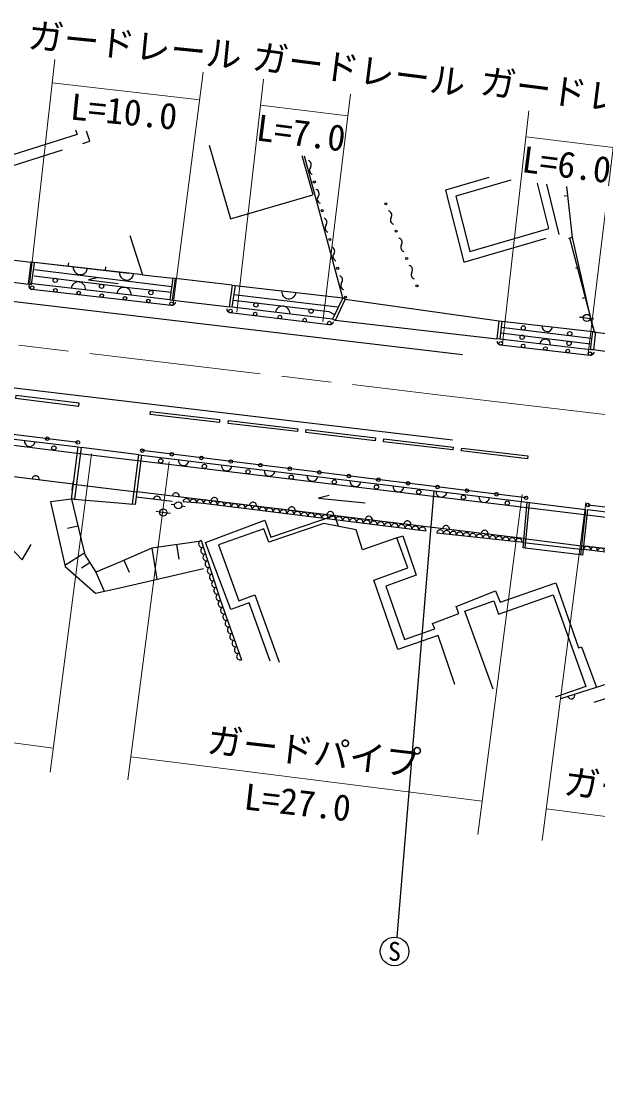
# Model space of a CAD drawing. Units: millimetres, scale not verified. Extents: x -997654 to 1989346, y -2661353 to 380000.
# Drawn here: x 321394 to 361698, y 258462 to 333620 of the extents above; entities that cross this region are included whole.
import ezdxf
from ezdxf.enums import TextEntityAlignment as Align

# ---------------------------------------------------------------- set-up
doc = ezdxf.new("R2010")
doc.units = ezdxf.units.MM
doc.header["$LTSCALE"] = 1000
doc.linetypes.add('CHAIN', pattern=[18.5, 12, -1.5, 3.5, -1.5])
doc.linetypes.add('DASHED', pattern=[7.5, 6, -1.5])
for name, color, linetype, lineweight in [('M-BGD', 7, 'Continuous', 25), ('M-BGD-EXST', 7, 'Continuous', 25), ('M-BMK', 2, 'CHAIN', 13), ('M-STR-HTXT', 7, 'Continuous', 13), ('M-STR-STRC', 7, 'Continuous', 25)]:
    doc.layers.add(name, color=color, linetype=linetype, lineweight=lineweight)
doc.styles.add('ＭＳ ゴシック', font='')
doc.styles.get('ＭＳ ゴシック').set_extended_font_data('MS Gothic')

msp = doc.modelspace()

# ---------------------------------------------------------------- linework, layer by layer
at = {"layer": 'M-BGD'}
for p, q in [((325183, 326036), (325286, 325709)), ((343872, 314278), (341188, 324188)), ((358299, 319137), (357505, 322305)), ((359605, 321413), (359356, 321387)), ((328984, 318637), (329854, 315902)), ((359913, 318495), (359669, 318439)), ((361512, 311808), (359761, 318457)), ((318207, 317239), (322078, 316777)), ((322270, 316705), (322073, 315210)), ((328908, 316009), (322078, 316777)), ((324670, 316486), (324698, 316734)), ((327262, 316194), (327290, 316442)), ((318010, 315744), (322073, 315210)), ((328878, 314991), (322272, 315804)), ((322294, 316255), (328891, 315443)), ((329854, 315902), (328908, 316009)), ((329854, 315902), (331979, 315652)), ((360393, 316398), (360149, 316342)), ((331899, 314644), (328878, 314991)), ((328891, 315443), (331906, 315076)), ((336135, 315158), (332177, 315624)), ((336135, 315158), (335920, 313660)), ((336335, 315142), (336119, 313637)), ((328852, 314098), (322128, 314873)), ((331763, 314140), (328863, 314482)), ((336245, 314512), (343508, 313644)), ((343872, 314278), (343164, 312785)), ((344048, 314183), (354804, 312682)), ((360873, 314301), (360629, 314245)), ((331962, 314123), (335965, 313655)), ((343352, 312717), (354664, 311409)), ((354804, 312682), (354664, 311405)), ((355003, 312660), (361368, 311916)), ((360697, 312895), (360448, 312915)), ((360699, 312912), (361194, 312840)), ((361193, 312838), (361441, 312801)), ((354967, 312222), (361250, 311458)), ((361209, 310650), (354863, 311383)), ((354918, 311825), (361201, 311061)), ((361565, 311882), (367583, 311075)), ((367886, 309749), (361409, 310644)), ((301661, 306767), (325361, 303844)), ((301692, 306381), (325291, 303422)), ((330402, 306128), (330426, 306326)), ((325017, 301249), (301389, 304175)), ((329597, 303305), (356783, 299973)), ((356695, 300284), (329847, 303591)), ((329744, 302875), (356753, 299606)), ((325001, 301443), (324948, 301019)), ((324948, 301019), (324923, 300820)), ((356508, 297437), (329467, 300709)), ((331932, 300019), (329418, 300327)), ((356637, 296764), (356932, 299959)), ((331065, 299292), (330817, 299322)), ((331066, 299298), (331561, 299225)), ((331562, 299236), (331811, 299211)), ((332113, 299790), (331864, 299817)), ((332607, 299717), (332853, 299672)), ((360848, 299476), (360510, 296289)), ((360997, 299460), (376990, 297529)), ((377053, 297852), (361033, 299780)), ((360979, 299087), (376940, 297138)), ((325329, 298298), (324608, 298134)), ((356522, 297156), (350453, 297821)), ((332241, 297032), (332398, 296005)), ((376661, 294998), (360771, 296909)), ((325762, 296396), (324435, 295547)), ((330523, 296769), (330854, 294590)), ((376617, 294710), (360729, 296670)), ((326184, 295736), (325595, 295360)), ((328322, 295819), (326605, 295077)), ((328563, 295923), (328928, 295078)), ((359134, 286239), (372420, 290479))]:
    msp.add_line(p, q, dxfattribs=at)
at = {"layer": 'M-BGD', "linetype": 'DASHED'}
for p, q in [((326180, 325247), (325950, 325948)), ((328543, 303439), (325559, 303818)), ((325291, 303422), (328531, 303024)), ((328531, 303024), (329744, 302875)), ((329597, 303305), (328543, 303439)), ((325017, 301249), (328468, 300830)), ((328468, 300831), (329467, 300709)), ((325090, 300192), (328441, 299913)), ((328441, 299912), (329156, 299853)), ((356932, 299955), (360848, 299478)), ((356753, 299606), (360979, 299087)), ((356508, 297437), (360771, 296909)), ((356522, 297156), (360729, 296670)), ((328269, 293997), (334564, 295439))]:
    msp.add_line(p, q, dxfattribs=at)
for points in [[(317034, 326977), (318534, 322820), (326180, 325247)], [(334526, 324958), (336019, 319812), (341814, 321494), (341027, 324207)], [(354097, 322698), (351070, 321819), (352335, 316780), (359022, 318722), (358142, 322231)], [(324896, 300201), (323428, 300005), (324451, 295475), (326568, 293608), (328269, 293997)], [(338800, 288855), (337327, 292948), (336050, 292465), (334272, 297160), (338413, 298729), (338835, 297532), (343303, 299050), (343557, 298302)], [(347663, 297478), (348067, 297618), (349002, 294878), (346876, 294106), (348184, 290375), (350309, 291120), (350162, 291486), (352000, 292201), (351816, 292672), (354569, 293781), (354889, 292987), (358773, 294347), (360371, 289786), (360586, 289864), (361594, 287079)]]:
    msp.add_lwpolyline(points, dxfattribs=at)
at = {"layer": 'M-BGD'}
for points in [[(325286, 325709), (318998, 323725), (318009, 326865)], [(355636, 322520), (351793, 321404), (352765, 317529), (358299, 319137)], [(359535, 322070), (359913, 318495), (361353, 312204)], [(321875, 315236), (322080, 316777), (322280, 316782), (328908, 316010)], [(326809, 315701), (326077, 315534), (328155, 315274)], [(328863, 314482), (322174, 315270), (321975, 315298)], [(336135, 315158), (336335, 315142), (343872, 314278), (344053, 314192)], [(344053, 314192), (343345, 312700), (343164, 312785), (336145, 313629), (335965, 313655)], [(332152, 313969), (332151, 313963), (332150, 313957), (332149, 313950), (332148, 313944), (332147, 313938), (332145, 313932), (332143, 313926), (332142, 313920), (332140, 313914), (332137, 313908), (332135, 313903), (332133, 313897), (332130, 313891), (332127, 313886), (332125, 313880), (332122, 313875), (332118, 313869), (332115, 313864), (332112, 313859), (332108, 313854), (332105, 313849), (332101, 313844), (332097, 313839), (332093, 313834), (332089, 313829), (332085, 313825), (332080, 313820), (332076, 313816), (332071, 313812), (332066, 313808), (332062, 313804), (332057, 313800), (332052, 313796), (332047, 313792), (332042, 313789), (332036, 313785), (332031, 313782), (332026, 313779), (332020, 313776), (332015, 313773), (332009, 313771), (332003, 313768), (331997, 313766), (331992, 313763), (331986, 313761), (331980, 313759), (331974, 313758), (331968, 313756), (331962, 313754), (331956, 313753), (331950, 313752), (331944, 313751), (331937, 313750), (331931, 313749), (331925, 313748), (331919, 313748), (331913, 313748), (331906, 313747), (331900, 313748), (331894, 313748), (331888, 313748), (331881, 313748), (331875, 313749), (328852, 314098)], [(343199, 312607), (343198, 312601), (343197, 312595), (343196, 312589), (343195, 312583), (343194, 312577), (343192, 312571), (343190, 312565), (343188, 312559), (343186, 312553), (343184, 312547), (343182, 312541), (343179, 312536), (343177, 312530), (343174, 312524), (343171, 312519), (343168, 312513), (343165, 312508), (343162, 312503), (343158, 312497), (343155, 312492), (343151, 312487), (343147, 312482), (343143, 312478), (343139, 312473), (343135, 312468), (343131, 312464), (343126, 312459), (343122, 312455), (343117, 312451), (343112, 312447), (343108, 312443), (343103, 312439), (343098, 312435), (343093, 312432), (343087, 312428), (343082, 312425), (343077, 312422), (343071, 312418), (343066, 312416), (343060, 312413), (343055, 312410), (343049, 312408), (343043, 312405), (343037, 312403), (343032, 312401), (343026, 312399), (343020, 312397), (343014, 312396), (343008, 312394), (343001, 312393), (342995, 312392), (342989, 312391), (342983, 312390), (342977, 312389), (342971, 312388), (342964, 312388), (342958, 312388), (342952, 312388), (342946, 312388), (342939, 312388), (342933, 312388), (342927, 312389), (342921, 312389), (335998, 313233), (335991, 313234), (335985, 313235), (335979, 313236), (335973, 313237), (335967, 313239), (335961, 313240), (335955, 313242), (335949, 313244), (335943, 313246), (335937, 313248), (335932, 313250), (335926, 313253), (335920, 313255), (335915, 313258), (335909, 313261), (335904, 313264), (335898, 313267), (335893, 313271), (335888, 313274), (335883, 313278), (335878, 313281), (335873, 313285), (335868, 313289), (335863, 313293), (335858, 313297), (335854, 313301), (335849, 313306), (335845, 313310), (335841, 313315), (335837, 313320), (335833, 313324), (335829, 313329), (335825, 313334), (335822, 313339), (335818, 313345), (335815, 313350), (335812, 313355), (335809, 313361), (335806, 313366), (335803, 313372), (335800, 313377), (335798, 313383), (335795, 313389), (335793, 313395), (335791, 313401), (335789, 313407), (335787, 313412), (335786, 313418), (335784, 313425), (335783, 313431), (335782, 313437), (335781, 313443), (335780, 313449), (335779, 313455), (335779, 313461), (335778, 313468), (335778, 313474), (335778, 313480), (335778, 313486), (335778, 313493), (335778, 313499), (335779, 313505), (335780, 313511)], [(336225, 314120), (342907, 313332), (343300, 313127)], [(354804, 312682), (355003, 312660), (354863, 311383), (354664, 311409)], [(361439, 310472), (361438, 310466), (361437, 310460), (361436, 310454), (361435, 310448), (361433, 310442), (361432, 310436), (361430, 310430), (361428, 310424), (361426, 310418), (361424, 310412), (361422, 310406), (361419, 310400), (361417, 310395), (361414, 310389), (361411, 310384), (361408, 310378), (361405, 310373), (361402, 310367), (361398, 310362), (361395, 310357), (361391, 310352), (361387, 310347), (361384, 310342), (361380, 310337), (361375, 310333), (361371, 310328), (361367, 310324), (361362, 310319), (361358, 310315), (361353, 310311), (361348, 310307), (361343, 310303), (361338, 310299), (361333, 310296), (361328, 310292), (361323, 310289), (361318, 310286), (361312, 310283), (361307, 310280), (361301, 310277), (361296, 310274), (361290, 310272), (361284, 310269), (361278, 310267), (361272, 310265), (361267, 310263), (361261, 310261), (361255, 310259), (361249, 310258), (361242, 310256), (361236, 310255), (361230, 310254), (361224, 310253), (361218, 310252), (361212, 310252), (361205, 310251), (361199, 310251), (361193, 310251), (361187, 310251), (361180, 310251), (361174, 310251), (361168, 310252), (361162, 310253), (354918, 310974), (354912, 310975), (354906, 310976), (354900, 310977), (354893, 310978), (354887, 310980), (354881, 310981), (354875, 310983), (354869, 310985), (354863, 310987), (354858, 310989), (354852, 310991), (354846, 310994), (354840, 310996), (354835, 310999), (354829, 311002), (354824, 311005), (354818, 311008), (354813, 311011), (354808, 311015), (354803, 311018), (354798, 311022), (354793, 311026), (354788, 311029), (354783, 311034), (354778, 311038), (354774, 311042), (354769, 311046), (354765, 311051), (354761, 311055), (354757, 311060), (354753, 311065), (354749, 311070), (354745, 311075), (354742, 311080), (354738, 311085), (354735, 311090), (354731, 311095), (354728, 311101), (354725, 311106), (354723, 311112), (354720, 311118), (354717, 311123), (354715, 311129), (354713, 311135), (354711, 311141), (354709, 311147), (354707, 311153), (354705, 311159), (354704, 311165), (354702, 311171), (354701, 311177), (354700, 311183), (354699, 311189), (354698, 311195), (354698, 311201), (354697, 311208), (354697, 311214), (354697, 311220), (354697, 311226), (354697, 311233), (354697, 311239), (354698, 311245), (354698, 311251)], [(325342, 304164), (310363, 305992), (301597, 307119)], [(330426, 306326), (335260, 305762), (335237, 305563), (330402, 306128)], [(329795, 303280), (329354, 299821), (329156, 299853), (329597, 303305)], [(324896, 300201), (325825, 296298), (326605, 295077), (327179, 293748)], [(349687, 297961), (334122, 299901), (332700, 299995)], [(342912, 300442), (342187, 300253), (345444, 299945)], [(360997, 299460), (360659, 296273), (360510, 296289), (356637, 296764), (356487, 296778), (356783, 299973), (356932, 299959)], [(346036, 294518), (348422, 295390), (347663, 297478), (345246, 296642), (344821, 298044), (342554, 298496), (338694, 297185), (338360, 298128), (335189, 296992), (336595, 293085), (337724, 293492), (339421, 288777)], [(320574, 296857), (321434, 295950), (322064, 297030)], [(333971, 297261), (330523, 296769), (328322, 295819)], [(333960, 297294), (335326, 293099), (336780, 288961)], [(351726, 287224), (350539, 290657), (347734, 289674), (346036, 294518)], [(354767, 292147), (358597, 293488), (360877, 287087), (358740, 286339)], [(354397, 286887), (352416, 292363), (354442, 293073), (354768, 292142)], [(361460, 285996), (370659, 288943), (372401, 289253)]]:
    msp.add_lwpolyline(points, dxfattribs=at)
for points in [[(331962, 314123), (332177, 315624), (331979, 315652), (331763, 314140)], [(361409, 310644), (361209, 310650), (361368, 311916), (361566, 311891)], [(325428, 306909), (321008, 307452), (320984, 307254), (325404, 306710)], [(335851, 305490), (335880, 305688), (340725, 305118), (340702, 304920)], [(341316, 305066), (346165, 304476), (346141, 304278), (341292, 304867)], [(346732, 304208), (346755, 304407), (351596, 303834), (351572, 303635)], [(325361, 303844), (325559, 303819), (325096, 300192), (324896, 300201)], [(352169, 303564), (352193, 303763), (356820, 303217), (356796, 303018)]]:
    msp.add_lwpolyline(points, close=True, dxfattribs=at)
for centre, radius in [((341882, 322393), 75), ((346890, 320861), 75), ((342427, 320377), 75), ((347615, 318949), 75), ((342973, 318362), 75), ((343519, 316346), 75), ((348341, 317037), 75), ((322142, 314997), 125), ((323758, 315508), 150), ((323767, 314810), 125), ((327002, 315088), 150), ((349066, 315125), 75), ((325391, 314622), 125), ((327016, 314435), 125), ((328641, 314248), 125), ((330265, 314061), 125), ((330450, 314649), 150), ((344065, 314330), 75), ((331890, 313873), 125), ((336013, 313357), 125), ((337797, 313786), 150), ((341660, 313355), 150), ((337744, 313146), 125), ((339474, 312935), 125), ((341205, 312724), 125), ((360946, 312876), 250), ((342936, 312514), 125), ((356507, 312174), 150), ((359753, 311774), 150), ((354932, 311098), 125), ((356419, 311520), 150), ((359709, 311096), 150), ((356493, 310918), 125), ((358054, 310738), 125), ((359615, 310557), 125), ((361176, 310377), 125), ((323202, 304425), 125), ((323659, 303775), 150), ((325342, 304164), 125), ((329847, 303591), 125), ((331136, 302866), 150), ((331913, 303337), 125), ((333978, 303082), 125), ((336043, 302828), 125), ((334190, 302484), 150), ((337244, 302111), 150), ((338108, 302573), 125), ((340173, 302319), 125), ((342238, 302065), 125), ((340270, 301733), 150), ((343283, 301404), 150), ((344304, 301810), 125), ((346369, 301556), 125), ((348434, 301302), 125), ((346233, 301037), 150), ((349186, 300689), 150), ((350499, 301047), 125), ((352564, 300793), 125), ((354630, 300539), 125), ((332361, 299762), 250), ((352319, 300324), 150), ((355389, 299920), 150), ((356695, 300284), 125), ((361033, 299780), 125), ((331313, 299261), 250)]:
    msp.add_circle(centre, radius, dxfattribs=at)
for centre, radius, start, end in [((495846, -1167853), 1493500, 100.37437, 100.37437), ((341362, 323593), 312, 322.02495, 68.28516), ((341855, 323209), 312, 142.02495, 248.28516), ((341908, 321578), 312, 322.02495, 68.28516), ((342401, 321193), 312, 142.02495, 248.28516), ((346988, 320072), 312, 327.65209, 73.9123), ((342454, 319562), 312, 322.02495, 68.28516), ((347516, 319738), 312, 147.65209, 253.9123), ((342947, 319177), 312, 142.02495, 248.28516), ((347714, 318160), 312, 327.65209, 73.9123), ((348242, 317826), 312, 147.65209, 253.9123), ((343000, 317546), 312, 322.02495, 68.28516), ((343493, 317162), 312, 142.02495, 248.28516), ((325513, 316405), 500, 173.34921, 353.34921), ((348439, 316248), 312, 327.65209, 73.9123), ((328747, 316028), 500, 173.34921, 287.17114), ((328746, 316029), 500, 287.24981, 353.34925), ((343546, 315531), 312, 322.02495, 68.28516), ((348967, 315914), 312, 147.65209, 253.9123), ((322156, 315121), 250, 173.42204, 263.42204), ((325370, 314893), 500, 353.27647, 173.27647), ((328567, 314517), 500, 51.85707, 173.27647), ((344039, 315146), 312, 142.02495, 248.28516), ((328566, 314517), 500, 353.27652, 51.76459), ((340103, 314710), 500, 173.46252, 353.46252), ((339664, 313206), 500, 353.14872, 173.14872), ((358186, 312288), 375, 173.33414, 353.33414), ((358036, 311016), 375, 353.40995, 173.40995), ((321975, 304261), 375, 172.96954, 352.96954), ((332737, 302920), 375, 173.01345, 353.01345), ((335743, 302551), 375, 173.01345, 353.01345), ((338748, 302183), 375, 173.01345, 353.01345), ((322392, 301574), 250, 352.93923, 172.93923), ((341754, 301815), 375, 173.01345, 353.01345), ((344760, 301446), 375, 173.01345, 353.01345), ((347766, 301078), 375, 173.01345, 353.01345), ((350772, 300710), 375, 173.01345, 353.01345), ((330867, 300149), 250, 353.01138, 173.01138), ((332185, 300381), 250, 353.10017, 173.10017), ((332938, 299992), 238, 353.27089, 179.19269), ((333412, 299960), 238, 353.27089, 179.19269), ((333886, 299929), 238, 353.27089, 179.19269), ((334365, 299876), 245, 351.75839, 174.0297), ((334852, 299815), 245, 351.75839, 174.0297), ((334888, 300054), 250, 353.10017, 173.10017), ((335338, 299755), 245, 351.75839, 174.0297), ((335825, 299694), 245, 351.75839, 174.0297), ((337590, 299727), 250, 353.10017, 173.10017), ((353777, 300341), 375, 173.01345, 353.01345), ((336311, 299633), 245, 351.75839, 174.0297), ((336798, 299573), 245, 351.75839, 174.0297), ((337284, 299512), 245, 351.75839, 174.0297), ((337770, 299451), 245, 351.75839, 174.0297), ((338257, 299391), 245, 351.75839, 174.0297), ((338743, 299330), 245, 351.75839, 174.0297), ((339230, 299269), 245, 351.75839, 174.0297), ((339716, 299209), 245, 351.75839, 174.0297), ((340203, 299148), 245, 351.75839, 174.0297), ((340293, 299400), 250, 353.10017, 173.10017), ((340689, 299088), 245, 351.75839, 174.0297), ((341175, 299027), 245, 351.75839, 174.0297), ((341662, 298966), 245, 351.75839, 174.0297), ((342148, 298906), 245, 351.75839, 174.0297), ((342995, 299072), 250, 353.10017, 173.10017), ((342635, 298845), 245, 351.75839, 174.0297), ((343121, 298784), 245, 351.75839, 174.0297), ((343607, 298724), 245, 351.75839, 174.0297), ((344094, 298663), 245, 351.75839, 174.0297), ((344580, 298602), 245, 351.75839, 174.0297), ((345067, 298542), 245, 351.75839, 174.0297), ((345553, 298481), 245, 351.75839, 174.0297), ((345698, 298745), 250, 353.10017, 173.10017), ((346040, 298421), 245, 351.75839, 174.0297), ((346526, 298360), 245, 351.75839, 174.0297), ((347012, 298299), 245, 351.75839, 174.0297), ((347499, 298239), 245, 351.75839, 174.0297), ((347985, 298178), 245, 351.75839, 174.0297), ((348400, 298418), 250, 353.10017, 173.10017), ((348472, 298117), 245, 351.75839, 174.0297), ((348958, 298057), 245, 351.75839, 174.0297), ((349445, 297996), 245, 351.75839, 174.0297), ((350685, 297814), 232, 349.19529, 178.31111), ((351103, 298091), 250, 353.10017, 173.10017), ((351144, 297764), 232, 349.19529, 178.31111), ((351603, 297713), 232, 349.19529, 178.31111), ((352062, 297663), 232, 349.19529, 178.31111), ((352521, 297613), 232, 349.19529, 178.31111), ((352980, 297563), 232, 349.19529, 178.31111), ((353439, 297512), 232, 349.19529, 178.31111), ((353805, 297764), 250, 353.10017, 173.10017), ((353898, 297462), 232, 349.19529, 178.31111), ((354357, 297412), 232, 349.19529, 178.31111), ((334031, 297059), 245, 106.89859, 289.17043), ((354816, 297362), 232, 349.19529, 178.31111), ((355275, 297312), 232, 349.19529, 178.31111), ((355734, 297261), 232, 349.19529, 178.31111), ((356193, 297211), 232, 349.19529, 178.31111), ((360971, 296648), 243, 351.23624, 174.70087), ((334183, 296593), 245, 106.89859, 289.17043), ((334335, 296127), 245, 106.89859, 289.17043), ((361452, 296588), 243, 351.23624, 174.70087), ((361934, 296529), 243, 351.23624, 174.70087), ((334487, 295661), 245, 106.89859, 289.17043), ((334638, 295195), 245, 106.89859, 289.17043), ((334790, 294729), 245, 106.89859, 289.17043), ((334942, 294263), 245, 106.89859, 289.17043), ((335094, 293797), 245, 106.89859, 289.17043), ((335245, 293331), 245, 106.89859, 289.17043), ((335401, 292867), 244, 107.88365, 290.82637), ((335562, 292407), 244, 107.88365, 290.82637), ((335724, 291948), 244, 107.88365, 290.82637), ((335885, 291488), 244, 107.88365, 290.82637), ((336047, 291028), 244, 107.88365, 290.82637), ((336208, 290568), 244, 107.88365, 290.82637), ((336370, 290108), 244, 107.88365, 290.82637), ((336531, 289649), 244, 107.88365, 290.82637), ((336693, 289189), 244, 107.88365, 290.82637), ((359859, 286470), 250, 197.70034, 17.70034)]:
    msp.add_arc(centre, radius, start, end, dxfattribs=at)
at = {"layer": 'M-BGD-EXST'}
msp.add_line((350241, 300796), (347665, 269532), dxfattribs=at)
msp.add_circle((347494, 268547), 1000, dxfattribs=at)
at = {"layer": 'M-BMK'}
for p, q in [((307806, 312561), (350710, 307477)), ((350710, 307477), (370283, 305158))]:
    msp.add_line(p, q, dxfattribs=at)
at = {"layer": 'M-STR-HTXT'}
for p, q in [((323729, 330964), (321957, 315154)), ((332008, 313825), (334112, 330078)), ((323546, 329331), (333861, 328138)), ((338320, 329575), (336472, 313270)), ((342471, 312605), (344407, 328524)), ((338115, 327772), (344224, 327019)), ((356899, 327361), (355052, 311056)), ((361050, 310391), (362987, 326310)), ((356695, 325558), (362804, 324805)), ((326301, 303362), (323407, 281079)), ((328842, 280546), (331726, 302796)), ((356434, 300524), (353331, 276734)), ((357824, 276312), (360889, 299959)), ((298767, 286035), (323627, 282774)), ((329051, 282159), (353635, 279067)), ((374267, 276391), (358111, 278529))]:
    msp.add_line(p, q, dxfattribs=at)
at = {"layer": 'M-STR-STRC'}
for p, q in [((308159, 315540), (352259, 310315)), ((307453, 309582), (351553, 304356))]:
    msp.add_line(p, q, dxfattribs=at)

# ---------------------------------------------------------------- texts
at = {"layer": 'M-BGD-EXST', "style": 'ＭＳ ゴシック'}
msp.add_text('S', height=1320, dxfattribs=at).set_placement((347494, 268547), align=Align.MIDDLE_CENTER)
at = {"layer": 'M-STR-HTXT', "style": 'ＭＳ ゴシック'}
for s, rotation, p in [('ガードレール', 354.38, (321727, 331234)), ('ガードレール', 352.696, (337390, 329755)), ('ガードレール', 352.696, (353324, 328025)), ('L=10.0', 354.38, (324694, 326225)), ('L=7.0', 352.696, (337681, 324761)), ('L=6.0', 352.696, (356261, 322547)), ('ガードパイプ', 353.481, (334230, 281925)), ('ガードパイプ', 352.684, (359193, 279031)), ('L=27.0', 353.481, (336833, 277944))]:
    msp.add_text(s, height=1833, rotation=rotation, dxfattribs=at).set_placement(p, align=Align.BOTTOM_LEFT)

doc.saveas('drawing.dxf')
